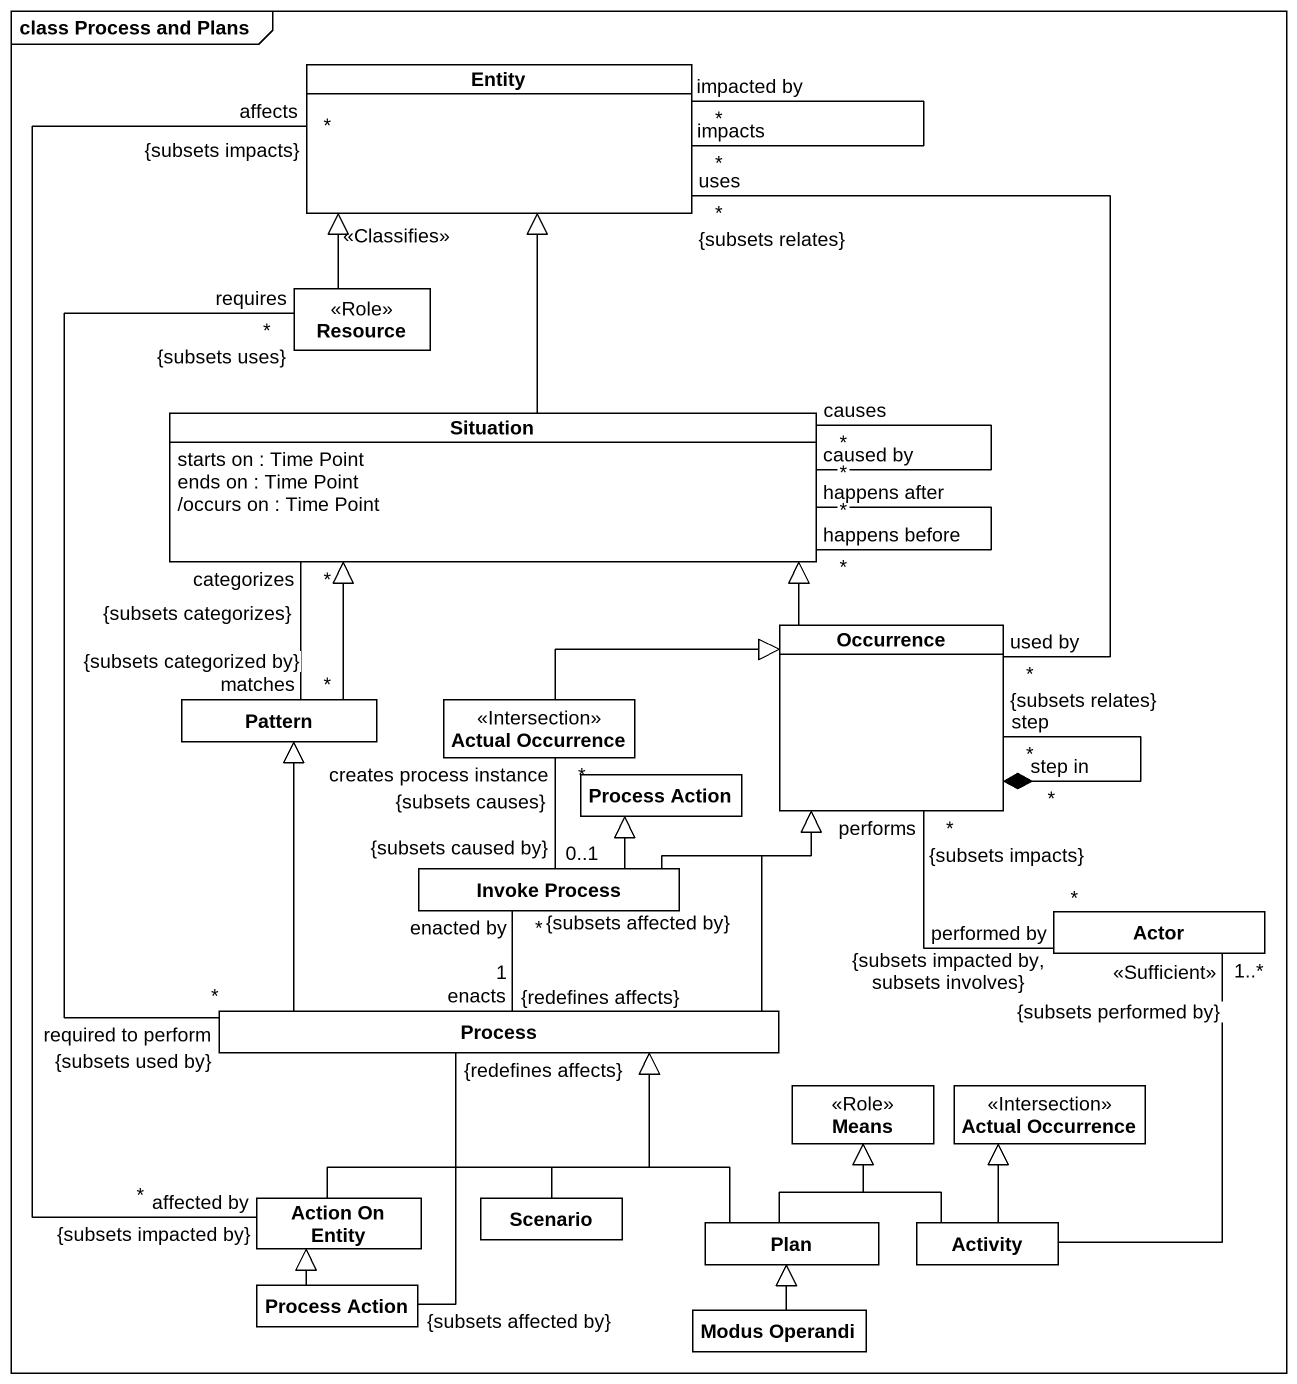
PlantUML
@startuml
mainframe class Process and Plans
hide circle
hide empty members
class "Entity" as Entity_
class Resource <<Role>>
class Situation {
  starts on : Time Point
  ends on : Time Point
  /occurs on : Time Point
}
class Occurrence
class Pattern
class "Actual Occurrence" as Actual_Occurrence <<Intersection>>
class "Process Action" as Process_Action
class "Invoke Process" as Invoke_Process
class "Actor" as Actor_
class "Process" as Process_
class Means <<Role>>
class "Actual Occurrence" as Actual_Occurrence_2 <<Intersection>>
class "Action On Entity" as Action_On_Entity
class Scenario
class "Process Action" as Process_Action_2
class Plan
class Activity
class "Modus Operandi" as Modus_Operandi
Entity_ "impacted by\n*" -- "*\nimpacts" Entity_
Resource -up-|> Entity_ : <<Classifies>>
Situation -up-|> Entity_
Situation "happens before\n*" -- "happens after\n*" Situation
Situation "causes\n*" -- "caused by\n*" Situation
Occurrence "used by\n{subsets relates}\n*" -up- "uses\n{subsets relates}\n*" Entity_
Occurrence -left-|> Situation
Occurrence "step in\n*" *-- "step\n*" Occurrence
Pattern "matches\n{subsets categorized by}\n*" -up- "categorizes\n{subsets categorizes}\n*" Situation
Pattern -up-|> Situation
Actual_Occurrence -right-|> Occurrence
Invoke_Process -right-|> Occurrence
Invoke_Process "{subsets caused by}\n0..1" -up- "{subsets causes}\ncreates process instance\n*" Actual_Occurrence
Invoke_Process -up-|> Process_Action
Invoke_Process "enacted by\n{subsets affected by}\n*" -- "enacts\n{redefines affects}\n1" Process_
Actor_ "performed by\n{subsets impacted by, subsets involves}\n*" -up- "performs\n{subsets impacts}\n*" Occurrence
Process_ "required to perform\n{subsets used by}\n*" -up- "requires\n{subsets uses}\n*" Resource
Process_ -up-|> Occurrence
Process_ -up-|> Pattern
Action_On_Entity "{subsets impacted by}\naffected by\n*" -up- "affects\n{subsets impacts}\n*" Entity_
Action_On_Entity -up-|> Process_
Scenario -up-|> Process_
Process_Action_2 "{subsets affected by}" -up- "{redefines affects}" Process_
Process_Action_2 -up-|> Action_On_Entity
Plan -up-|> Process_
Plan -up-|> Means
Activity -up- "1..*\n{subsets performed by}\n<<Sufficient>>" Actor_
Activity -up-|> Means
Activity -up-|> Actual_Occurrence_2
Modus_Operandi -up-|> Plan
@enduml
